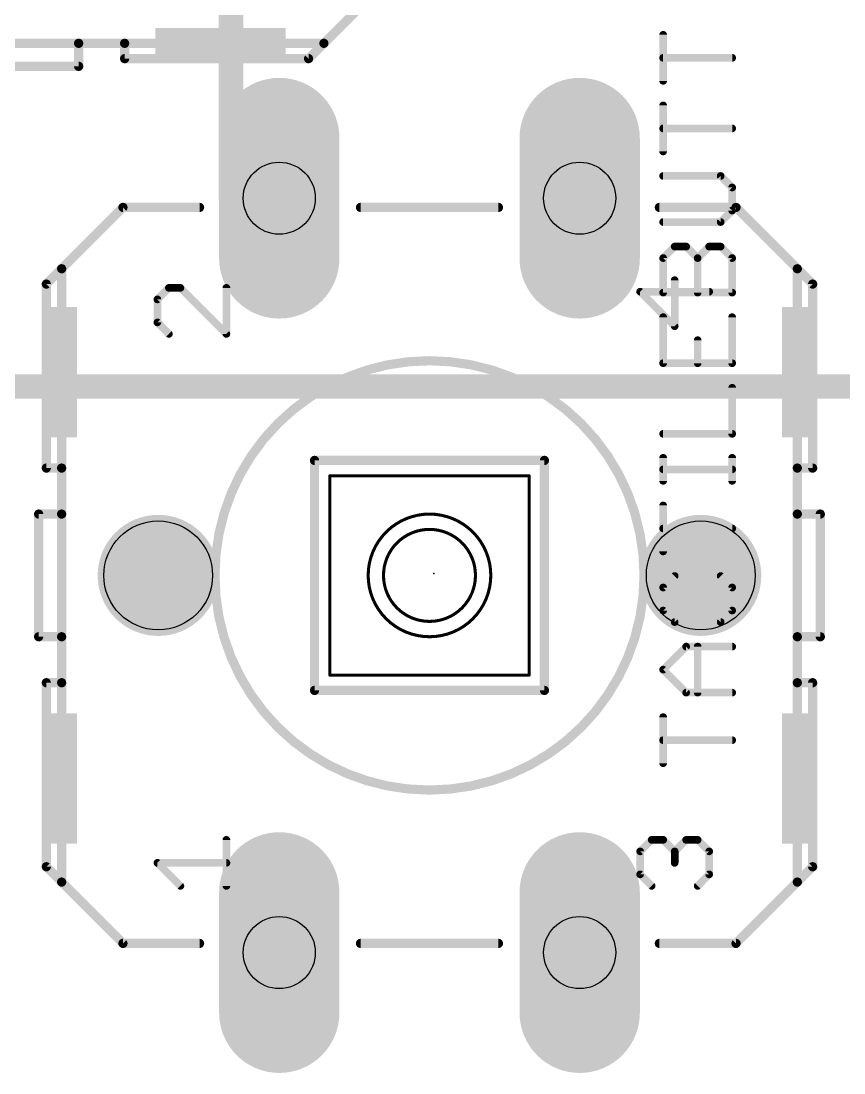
# Model space of a CAD drawing. Extents: x -2 to 110, y -6 to 68.
# Drawn here: x 13.02 to 26.66, y 25.63 to 43.05 of the extents above; entities that cross this region are included whole.
import ezdxf

# ---------------------------------------------------------------- set-up
doc = ezdxf.new("R2010")
doc.units = 0
for name, color, linetype in [('16', 175, 'CONTINUOUS'), ('17', 82, 'CONTINUOUS'), ('20', 190, 'CONTINUOUS'), ('21', 253, 'CONTINUOUS'), ('23', 7, 'CONTINUOUS'), ('27', 253, 'CONTINUOUS'), ('29', 253, 'CONTINUOUS'), ('30', 253, 'CONTINUOUS'), ('44', 253, 'CONTINUOUS')]:
    doc.layers.add(name, color=color, linetype=linetype)

# ---------------------------------------------------------------- blocks, each defined once
blk = doc.blocks.new('RECT')
blk.add_solid([(-0.5, -0.5), (0.5, -0.5), (-0.5, 0.5), (0.5, 0.5)])
blk = doc.blocks.new('LONGP100')
at = {"const_width": 1}
blk.add_lwpolyline([(-0.5, 0), (0.5, 0)], dxfattribs=at)
at = {"const_width": 0.5}
for points in [[(-0.5, 0.25, 1), (-0.5, -0.25)], [(0.5, -0.25, 1), (0.5, 0.25)]]:
    blk.add_lwpolyline(points, format="xyb", dxfattribs=at)

msp = doc.modelspace()

# ---------------------------------------------------------------- linework, layer by layer
at = {"layer": '16', "const_width": 0.4064}
for points in [[(16.5, 40.1184), (16.5, 60)], [(17.3008, 40.1184), (16.5, 40.1184)], [(3.5, 37), (27.5, 37)]]:
    msp.add_lwpolyline(points, dxfattribs=at)
at = {"layer": '16', "const_width": 0.2032}
for points in [[(16.5, 40.22, 1), (16.5, 40.0168)], [(17.3008, 40.0168, 1), (17.3008, 40.22)], [(16.3984, 40.1184, 1), (16.6016, 40.1184)]]:
    msp.add_lwpolyline(points, format="xyb", dxfattribs=at)
at = {"layer": '20'}
for centre in [(15.2942, 33.87), (24.2858, 33.87)]:
    msp.add_circle(centre, 0.9017, dxfattribs=at)
at = {"layer": '21'}
for points, const_width in [([(18.04, 42.684), (19.056, 43.7)], 0.1524), ([(11.944, 42.684), (13.976, 42.684)], 0.1524), ([(13.976, 42.684), (13.976, 42.303)], 0.1524), ([(13.976, 42.684), (14.738, 42.684)], 0.1524), ([(14.738, 42.684), (14.738, 42.43)], 0.1524), ([(14.738, 42.684), (18.04, 42.684)], 0.1524), ([(18.04, 42.684), (17.786, 42.43)], 0.1524), ([(11.944, 42.303), (13.976, 42.303)], 0.1524), ([(17.786, 42.43), (14.738, 42.43)], 0.1524), ([(14.71, 39.966), (13.694, 38.95)], 0.1524), ([(14.71, 39.966), (15.98, 39.966)], 0.1524), ([(18.647, 39.966), (20.933, 39.966)], 0.1524), ([(24.87, 39.966), (23.6, 39.966)], 0.1524), ([(25.886, 38.95), (24.87, 39.966)], 0.1524), ([(13.694, 38.95), (13.44, 38.696)], 0.1524), ([(13.694, 38.95), (13.694, 35.648)], 0.1524), ([(25.886, 35.648), (25.886, 38.95)], 0.1524), ([(25.886, 38.95), (26.14, 38.696)], 0.1524), ([(13.44, 38.696), (13.44, 35.648)], 0.1524), ([(15.4712, 38.6332), (15.2805, 38.4425)], 0.127), ([(15.6619, 38.6332), (15.4712, 38.6332)], 0.127), ([(16.4245, 37.8705), (15.6619, 38.6332)], 0.127), ([(16.4245, 38.6332), (16.4245, 37.8705)], 0.127), ([(23.8535, 37.9975), (23.8535, 38.7602)], 0.127), ([(26.14, 38.696), (26.14, 35.648)], 0.1524), ([(24.4255, 38.5695), (23.2815, 38.5695)], 0.127), ([(23.2815, 38.5695), (23.8535, 37.9975)], 0.127), ([(15.2805, 38.4425), (15.2805, 38.0612)], 0.127), ([(15.2805, 38.0612), (15.4712, 37.8705)], 0.127), ([(13.44, 35.648), (13.694, 35.648)], 0.1524), ([(13.694, 35.648), (13.694, 34.886)], 0.1524), ([(17.885, 31.965), (17.885, 35.775)], 0.1524), ([(21.695, 35.775), (17.885, 35.775)], 0.1524), ([(21.695, 35.775), (21.695, 31.965)], 0.1524), ([(25.886, 34.886), (25.886, 35.648)], 0.1524), ([(25.886, 35.648), (26.14, 35.648)], 0.1524), ([(18.139, 32.219), (18.139, 35.521)], 0.0508), ([(21.441, 35.521), (18.139, 35.521)], 0.0508), ([(21.441, 35.521), (21.441, 32.219)], 0.0508), ([(13.313, 32.854), (13.313, 34.886)], 0.1524), ([(13.313, 34.886), (13.694, 34.886)], 0.1524), ([(13.694, 32.854), (13.694, 34.886)], 0.1524), ([(25.886, 34.886), (26.267, 34.886)], 0.1524), ([(25.886, 32.854), (25.886, 34.886)], 0.1524), ([(26.267, 32.854), (26.267, 34.886)], 0.1524), ([(13.694, 32.854), (13.313, 32.854)], 0.1524), ([(13.694, 32.092), (13.694, 32.854)], 0.1524), ([(26.267, 32.854), (25.886, 32.854)], 0.1524), ([(25.886, 32.092), (25.886, 32.854)], 0.1524), ([(18.139, 32.219), (21.441, 32.219)], 0.0508), ([(13.44, 32.092), (13.694, 32.092)], 0.1524), ([(13.44, 32.092), (13.44, 29.044)], 0.1524), ([(13.694, 28.79), (13.694, 32.092)], 0.1524), ([(25.886, 28.79), (25.886, 32.092)], 0.1524), ([(25.886, 32.092), (26.14, 32.092)], 0.1524), ([(26.14, 32.092), (26.14, 29.044)], 0.1524), ([(17.885, 31.965), (21.695, 31.965)], 0.1524), ([(16.4245, 28.7265), (16.4245, 29.4892)], 0.127), ([(23.2815, 29.2985), (23.4722, 29.4892)], 0.127), ([(23.4722, 29.4892), (23.6629, 29.4892)], 0.127), ([(23.6629, 29.4892), (23.8535, 29.2985)], 0.127), ([(23.8535, 29.2985), (24.0442, 29.4892)], 0.127), ([(24.0442, 29.4892), (24.2348, 29.4892)], 0.127), ([(24.2348, 29.4892), (24.4255, 29.2985)], 0.127), ([(23.2815, 28.9172), (23.2815, 29.2985)], 0.127), ([(23.8535, 29.2985), (23.8535, 29.1078)], 0.127), ([(24.4255, 29.2985), (24.4255, 28.9172)], 0.127), ([(13.694, 28.79), (13.44, 29.044)], 0.1524), ([(15.6619, 28.7265), (15.2805, 29.1078)], 0.127), ([(15.2805, 29.1078), (16.4245, 29.1078)], 0.127), ([(26.14, 29.044), (25.886, 28.79)], 0.1524), ([(23.4722, 28.7265), (23.2815, 28.9172)], 0.127), ([(24.4255, 28.9172), (24.2348, 28.7265)], 0.127), ([(13.694, 28.79), (14.71, 27.774)], 0.1524), ([(24.87, 27.774), (25.886, 28.79)], 0.1524), ([(14.71, 27.774), (15.98, 27.774)], 0.1524), ([(18.647, 27.774), (20.933, 27.774)], 0.1524), ([(23.6, 27.774), (24.87, 27.774)], 0.1524)]:
    msp.add_lwpolyline(points, dxfattribs=dict(at, const_width=const_width))
for points, const_width in [([(14.0141, 42.684, 1), (13.9379, 42.684)], 0.0762), ([(13.976, 42.7221, 1), (13.976, 42.6459)], 0.0762), ([(13.976, 42.6459, 1), (13.976, 42.7221)], 0.0762), ([(14.7761, 42.684, 1), (14.6999, 42.684)], 0.0762), ([(14.738, 42.7221, 1), (14.738, 42.6459)], 0.0762), ([(14.738, 42.6459, 1), (14.738, 42.7221)], 0.0762), ([(18.0131, 42.7109, 1), (18.0669, 42.6571)], 0.0762), ([(18.0669, 42.6571, 1), (18.0131, 42.7109)], 0.0762), ([(18.04, 42.6459, 1), (18.04, 42.7221)], 0.0762), ([(13.976, 42.2649, 1), (13.976, 42.3411)], 0.0762), ([(14.738, 42.4681, 1), (14.738, 42.3919)], 0.0762), ([(14.6999, 42.43, 1), (14.7761, 42.43)], 0.0762), ([(17.7591, 42.4569, 1), (17.8129, 42.4031)], 0.0762), ([(17.786, 42.3919, 1), (17.786, 42.4681)], 0.0762), ([(13.9379, 42.303, 1), (14.0141, 42.303)], 0.0762), ([(14.71, 40.0041, 1), (14.71, 39.9279)], 0.0762), ([(14.7369, 39.9391, 1), (14.6831, 39.9929)], 0.0762), ([(15.98, 39.9279, 1), (15.98, 40.0041)], 0.0762), ([(18.647, 40.0041, 1), (18.647, 39.9279)], 0.0762), ([(20.933, 39.9279, 1), (20.933, 40.0041)], 0.0762), ([(23.6, 40.0041, 1), (23.6, 39.9279)], 0.0762), ([(24.8969, 39.9929, 1), (24.8431, 39.9391)], 0.0762), ([(24.87, 39.9279, 1), (24.87, 40.0041)], 0.0762), ([(13.7321, 38.95, 1), (13.6559, 38.95)], 0.0762), ([(13.6671, 38.9769, 1), (13.7209, 38.9231)], 0.0762), ([(13.7209, 38.9231, 1), (13.6671, 38.9769)], 0.0762), ([(25.9241, 38.95, 1), (25.8479, 38.95)], 0.0762), ([(25.9129, 38.9769, 1), (25.8591, 38.9231)], 0.0762), ([(25.8591, 38.9231, 1), (25.9129, 38.9769)], 0.0762), ([(13.4781, 38.696, 1), (13.4019, 38.696)], 0.0762), ([(13.4131, 38.7229, 1), (13.4669, 38.6691)], 0.0762), ([(15.4712, 38.6649, 1), (15.4712, 38.6014)], 0.0635), ([(15.4936, 38.6107, 1), (15.4487, 38.6556)], 0.0635), ([(15.6843, 38.6556, 1), (15.6394, 38.6107)], 0.0635), ([(15.6619, 38.6014, 1), (15.6619, 38.6649)], 0.0635), ([(16.4563, 38.6332, 1), (16.3928, 38.6332)], 0.0635), ([(23.8853, 38.7602, 1), (23.8218, 38.7602)], 0.0635), ([(26.1781, 38.696, 1), (26.1019, 38.696)], 0.0762), ([(26.1131, 38.6691, 1), (26.1669, 38.7229)], 0.0762), ([(23.2815, 38.6012, 1), (23.2815, 38.5377)], 0.0635), ([(23.304, 38.5919, 1), (23.2591, 38.547)], 0.0635), ([(24.4255, 38.5377, 1), (24.4255, 38.6012)], 0.0635), ([(15.3123, 38.4425, 1), (15.2488, 38.4425)], 0.0635), ([(15.2581, 38.4649, 1), (15.303, 38.42)], 0.0635), ([(15.2488, 38.0612, 1), (15.3123, 38.0612)], 0.0635), ([(15.303, 38.0836, 1), (15.2581, 38.0387)], 0.0635), ([(23.8218, 37.9975, 1), (23.8853, 37.9975)], 0.0635), ([(23.8311, 37.975, 1), (23.876, 38.02)], 0.0635), ([(15.4487, 37.848, 1), (15.4936, 37.893)], 0.0635), ([(16.3928, 37.8705, 1), (16.4563, 37.8705)], 0.0635), ([(16.402, 37.848, 1), (16.447, 37.893)], 0.0635), ([(19.79, 30.314, 1), (19.79, 37.426, 1), (19.79, 30.314)], 0.1524), ([(13.44, 35.6861, 1), (13.44, 35.6099)], 0.0762), ([(13.7321, 35.648, 1), (13.6559, 35.648)], 0.0762), ([(13.694, 35.6099, 1), (13.694, 35.6861)], 0.0762), ([(17.9231, 35.775, 1), (17.8469, 35.775)], 0.0762), ([(17.885, 35.8131, 1), (17.885, 35.7369)], 0.0762), ([(21.7331, 35.775, 1), (21.6569, 35.775)], 0.0762), ([(21.695, 35.7369, 1), (21.695, 35.8131)], 0.0762), ([(25.9241, 35.648, 1), (25.8479, 35.648)], 0.0762), ([(25.886, 35.6861, 1), (25.886, 35.6099)], 0.0762), ([(26.14, 35.6099, 1), (26.14, 35.6861)], 0.0762), ([(13.4019, 35.648, 1), (13.4781, 35.648)], 0.0762), ([(13.6559, 35.648, 1), (13.7321, 35.648)], 0.0762), ([(25.8479, 35.648, 1), (25.9241, 35.648)], 0.0762), ([(26.1019, 35.648, 1), (26.1781, 35.648)], 0.0762), ([(18.1517, 35.521, 1), (18.1263, 35.521)], 0.0254), ([(18.139, 35.5337, 1), (18.139, 35.5083)], 0.0254), ([(21.4537, 35.521, 1), (21.4283, 35.521)], 0.0254), ([(21.441, 35.5083, 1), (21.441, 35.5337)], 0.0254), ([(13.3511, 34.886, 1), (13.2749, 34.886)], 0.0762), ([(13.313, 34.9241, 1), (13.313, 34.8479)], 0.0762), ([(13.7321, 34.886, 1), (13.6559, 34.886)], 0.0762), ([(13.6559, 34.886, 1), (13.7321, 34.886)], 0.0762), ([(13.694, 34.8479, 1), (13.694, 34.9241)], 0.0762), ([(19.79, 32.854, 1), (19.79, 34.886, 1), (19.79, 32.854)], 0.0508), ([(25.886, 34.9241, 1), (25.886, 34.8479)], 0.0762), ([(25.9241, 34.886, 1), (25.8479, 34.886)], 0.0762), ([(25.8479, 34.886, 1), (25.9241, 34.886)], 0.0762), ([(26.3051, 34.886, 1), (26.2289, 34.886)], 0.0762), ([(26.267, 34.8479, 1), (26.267, 34.9241)], 0.0762), ([(19.79, 33.108, 1), (19.79, 34.632, 1), (19.79, 33.108)], 0.0508), ([(13.313, 32.8921, 1), (13.313, 32.8159)], 0.0762), ([(13.2749, 32.854, 1), (13.3511, 32.854)], 0.0762), ([(13.7321, 32.854, 1), (13.6559, 32.854)], 0.0762), ([(13.6559, 32.854, 1), (13.7321, 32.854)], 0.0762), ([(13.694, 32.8159, 1), (13.694, 32.8921)], 0.0762), ([(25.886, 32.8921, 1), (25.886, 32.8159)], 0.0762), ([(25.9241, 32.854, 1), (25.8479, 32.854)], 0.0762), ([(25.8479, 32.854, 1), (25.9241, 32.854)], 0.0762), ([(26.2289, 32.854, 1), (26.3051, 32.854)], 0.0762), ([(26.267, 32.8159, 1), (26.267, 32.8921)], 0.0762), ([(18.139, 32.2317, 1), (18.139, 32.2063)], 0.0254), ([(21.441, 32.2063, 1), (21.441, 32.2317)], 0.0254), ([(13.44, 32.1301, 1), (13.44, 32.0539)], 0.0762), ([(13.4781, 32.092, 1), (13.4019, 32.092)], 0.0762), ([(13.7321, 32.092, 1), (13.6559, 32.092)], 0.0762), ([(13.6559, 32.092, 1), (13.7321, 32.092)], 0.0762), ([(13.694, 32.0539, 1), (13.694, 32.1301)], 0.0762), ([(18.1263, 32.219, 1), (18.1517, 32.219)], 0.0254), ([(21.4283, 32.219, 1), (21.4537, 32.219)], 0.0254), ([(25.9241, 32.092, 1), (25.8479, 32.092)], 0.0762), ([(25.886, 32.1301, 1), (25.886, 32.0539)], 0.0762), ([(25.8479, 32.092, 1), (25.9241, 32.092)], 0.0762), ([(26.1781, 32.092, 1), (26.1019, 32.092)], 0.0762), ([(26.14, 32.0539, 1), (26.14, 32.1301)], 0.0762), ([(17.885, 32.0031, 1), (17.885, 31.9269)], 0.0762), ([(17.8469, 31.965, 1), (17.9231, 31.965)], 0.0762), ([(21.6569, 31.965, 1), (21.7331, 31.965)], 0.0762), ([(21.695, 31.9269, 1), (21.695, 32.0031)], 0.0762), ([(16.4563, 29.4892, 1), (16.3928, 29.4892)], 0.0635), ([(23.4722, 29.5209, 1), (23.4722, 29.4574)], 0.0635), ([(23.4946, 29.4667, 1), (23.4497, 29.5116)], 0.0635), ([(23.6853, 29.5116, 1), (23.6404, 29.4667)], 0.0635), ([(23.6629, 29.4574, 1), (23.6629, 29.5209)], 0.0635), ([(24.0442, 29.5209, 1), (24.0442, 29.4574)], 0.0635), ([(24.0666, 29.4667, 1), (24.0217, 29.5116)], 0.0635), ([(24.2573, 29.5116, 1), (24.2124, 29.4667)], 0.0635), ([(24.2348, 29.4574, 1), (24.2348, 29.5209)], 0.0635), ([(23.3133, 29.2985, 1), (23.2498, 29.2985)], 0.0635), ([(23.2591, 29.3209, 1), (23.304, 29.276)], 0.0635), ([(23.8853, 29.2985, 1), (23.8218, 29.2985)], 0.0635), ([(23.8311, 29.3209, 1), (23.876, 29.276)], 0.0635), ([(23.8311, 29.276, 1), (23.876, 29.3209)], 0.0635), ([(24.4572, 29.2985, 1), (24.3938, 29.2985)], 0.0635), ([(24.403, 29.276, 1), (24.448, 29.3209)], 0.0635), ([(13.4669, 29.0709, 1), (13.4131, 29.0171)], 0.0762), ([(15.2805, 29.1396, 1), (15.2805, 29.0761)], 0.0635), ([(15.303, 29.1303, 1), (15.2581, 29.0854)], 0.0635), ([(16.4245, 29.0761, 1), (16.4245, 29.1396)], 0.0635), ([(23.8218, 29.1078, 1), (23.8853, 29.1078)], 0.0635), ([(26.1669, 29.0171, 1), (26.1131, 29.0709)], 0.0762), ([(13.4019, 29.044, 1), (13.4781, 29.044)], 0.0762), ([(23.304, 28.9396, 1), (23.2591, 28.8947)], 0.0635), ([(23.2498, 28.9172, 1), (23.3133, 28.9172)], 0.0635), ([(24.3938, 28.9172, 1), (24.4572, 28.9172)], 0.0635), ([(24.448, 28.8947, 1), (24.403, 28.9396)], 0.0635), ([(26.1019, 29.044, 1), (26.1781, 29.044)], 0.0762), ([(13.6559, 28.79, 1), (13.7321, 28.79)], 0.0762), ([(13.7209, 28.8169, 1), (13.6671, 28.7631)], 0.0762), ([(13.6671, 28.7631, 1), (13.7209, 28.8169)], 0.0762), ([(15.6394, 28.704, 1), (15.6843, 28.749)], 0.0635), ([(16.3928, 28.7265, 1), (16.4563, 28.7265)], 0.0635), ([(23.4497, 28.704, 1), (23.4946, 28.749)], 0.0635), ([(24.2124, 28.749, 1), (24.2573, 28.704)], 0.0635), ([(25.8479, 28.79, 1), (25.9241, 28.79)], 0.0762), ([(25.8591, 28.8169, 1), (25.9129, 28.7631)], 0.0762), ([(25.9129, 28.7631, 1), (25.8591, 28.8169)], 0.0762), ([(14.71, 27.8121, 1), (14.71, 27.7359)], 0.0762), ([(14.6831, 27.7471, 1), (14.7369, 27.8009)], 0.0762), ([(15.98, 27.7359, 1), (15.98, 27.8121)], 0.0762), ([(18.647, 27.8121, 1), (18.647, 27.7359)], 0.0762), ([(20.933, 27.7359, 1), (20.933, 27.8121)], 0.0762), ([(23.6, 27.8121, 1), (23.6, 27.7359)], 0.0762), ([(24.8431, 27.8009, 1), (24.8969, 27.7471)], 0.0762), ([(24.87, 27.7359, 1), (24.87, 27.8121)], 0.0762)]:
    msp.add_lwpolyline(points, format="xyb", dxfattribs=dict(at, const_width=const_width))
at = {"layer": '23'}
msp.add_point((19.86, 33.9), dxfattribs=at)
at = {"layer": '27', "const_width": 0.127}
for points in [[(23.6625, 42.0627), (23.6625, 42.8253)], [(24.8065, 42.444), (23.6625, 42.444)], [(23.6625, 40.8933), (23.6625, 41.6559)], [(24.8065, 41.2746), (23.6625, 41.2746)], [(24.6158, 40.4865), (23.6625, 40.4865)], [(24.8065, 40.2959), (24.6158, 40.4865)], [(24.8065, 39.9145), (24.8065, 40.2959)], [(24.6158, 39.7239), (24.8065, 39.9145)], [(23.6625, 39.7239), (24.6158, 39.7239)], [(23.6625, 39.1265), (23.8532, 39.3171)], [(23.8532, 39.3171), (24.0439, 39.3171)], [(24.0439, 39.3171), (24.2345, 39.1265)], [(24.2345, 39.1265), (24.4252, 39.3171)], [(24.4252, 39.3171), (24.6158, 39.3171)], [(24.6158, 39.3171), (24.8065, 39.1265)], [(23.6625, 38.5545), (23.6625, 39.1265)], [(24.2345, 38.5545), (24.2345, 39.1265)], [(24.8065, 39.1265), (24.8065, 38.5545)], [(24.8065, 38.5545), (23.6625, 38.5545)], [(23.6625, 38.1477), (23.6625, 37.3851)], [(24.8065, 37.3851), (24.8065, 38.1477)], [(24.2345, 37.3851), (24.2345, 37.7664)], [(23.6625, 37.3851), (24.8065, 37.3851)], [(24.8065, 36.2157), (24.8065, 36.9783)], [(23.6625, 36.2157), (24.8065, 36.2157)], [(23.6625, 35.4361), (23.6625, 35.8174)], [(24.8065, 35.4361), (24.8065, 35.8174)], [(24.8065, 35.6268), (23.6625, 35.6268)], [(23.6625, 34.2667), (23.6625, 35.0293)], [(24.8065, 34.648), (23.6625, 34.648)], [(23.8532, 33.8599), (23.6625, 33.6693)], [(24.8065, 33.6693), (24.6158, 33.8599)], [(23.6625, 33.6693), (23.6625, 33.288)], [(24.8065, 33.288), (24.8065, 33.6693)], [(23.6625, 33.288), (23.8532, 33.0973)], [(24.6158, 33.0973), (24.8065, 33.288)], [(23.8532, 33.0973), (24.6158, 33.0973)], [(23.6625, 32.3092), (24.0439, 32.6905)], [(24.0439, 32.6905), (24.8065, 32.6905)], [(24.2345, 31.9279), (24.2345, 32.6905)], [(24.0439, 31.9279), (23.6625, 32.3092)], [(24.8065, 31.9279), (24.0439, 31.9279)], [(23.6625, 30.7585), (23.6625, 31.5212)], [(24.8065, 31.1398), (23.6625, 31.1398)]]:
    msp.add_lwpolyline(points, dxfattribs=at)
at = {"layer": '27', "const_width": 0.0635}
for points in [[(23.6943, 42.8253, 1), (23.6308, 42.8253)], [(23.6625, 42.4757, 1), (23.6625, 42.4122)], [(24.8065, 42.4122, 1), (24.8065, 42.4757)], [(23.6308, 42.0627, 1), (23.6943, 42.0627)], [(23.6943, 41.6559, 1), (23.6308, 41.6559)], [(23.6625, 41.3063, 1), (23.6625, 41.2428)], [(24.8065, 41.2428, 1), (24.8065, 41.3063)], [(23.6308, 40.8933, 1), (23.6943, 40.8933)], [(23.6625, 40.5183, 1), (23.6625, 40.4548)], [(24.6383, 40.509, 1), (24.5934, 40.4641)], [(24.6158, 40.4548, 1), (24.6158, 40.5183)], [(24.8382, 40.2959, 1), (24.7748, 40.2959)], [(24.784, 40.2734, 1), (24.829, 40.3183)], [(24.7748, 39.9145, 1), (24.8382, 39.9145)], [(24.829, 39.8921, 1), (24.784, 39.937)], [(23.6625, 39.7556, 1), (23.6625, 39.6921)], [(24.5934, 39.7463, 1), (24.6383, 39.7014)], [(24.6158, 39.6921, 1), (24.6158, 39.7556)], [(23.8532, 39.3489, 1), (23.8532, 39.2854)], [(23.8756, 39.2947, 1), (23.8307, 39.3396)], [(24.0663, 39.3396, 1), (24.0214, 39.2947)], [(24.0439, 39.2854, 1), (24.0439, 39.3489)], [(24.4252, 39.3489, 1), (24.4252, 39.2854)], [(24.4476, 39.2947, 1), (24.4027, 39.3396)], [(24.6383, 39.3396, 1), (24.5934, 39.2947)], [(24.6158, 39.2854, 1), (24.6158, 39.3489)], [(23.6943, 39.1265, 1), (23.6308, 39.1265)], [(23.6401, 39.1489, 1), (23.685, 39.104)], [(24.2663, 39.1265, 1), (24.2028, 39.1265)], [(24.2121, 39.1489, 1), (24.257, 39.104)], [(24.2121, 39.104, 1), (24.257, 39.1489)], [(24.8382, 39.1265, 1), (24.7748, 39.1265)], [(24.784, 39.104, 1), (24.829, 39.1489)], [(23.6625, 38.5862, 1), (23.6625, 38.5227)], [(23.6308, 38.5545, 1), (23.6943, 38.5545)], [(24.2028, 38.5545, 1), (24.2663, 38.5545)], [(24.7748, 38.5545, 1), (24.8382, 38.5545)], [(24.8065, 38.5227, 1), (24.8065, 38.5862)], [(23.6943, 38.1477, 1), (23.6308, 38.1477)], [(24.8382, 38.1477, 1), (24.7748, 38.1477)], [(24.2663, 37.7664, 1), (24.2028, 37.7664)], [(23.6625, 37.4168, 1), (23.6625, 37.3533)], [(23.6308, 37.3851, 1), (23.6943, 37.3851)], [(24.2028, 37.3851, 1), (24.2663, 37.3851)], [(24.7748, 37.3851, 1), (24.8382, 37.3851)], [(24.8065, 37.3533, 1), (24.8065, 37.4168)], [(24.8382, 36.9783, 1), (24.7748, 36.9783)], [(23.6625, 36.2474, 1), (23.6625, 36.1839)], [(24.7748, 36.2157, 1), (24.8382, 36.2157)], [(24.8065, 36.1839, 1), (24.8065, 36.2474)], [(23.6943, 35.8174, 1), (23.6308, 35.8174)], [(24.8382, 35.8174, 1), (24.7748, 35.8174)], [(23.6625, 35.6585, 1), (23.6625, 35.595)], [(24.8065, 35.595, 1), (24.8065, 35.6585)], [(23.6308, 35.4361, 1), (23.6943, 35.4361)], [(24.7748, 35.4361, 1), (24.8382, 35.4361)], [(23.6943, 35.0293, 1), (23.6308, 35.0293)], [(23.6625, 34.6798, 1), (23.6625, 34.6163)], [(24.8065, 34.6163, 1), (24.8065, 34.6798)], [(23.6308, 34.2667, 1), (23.6943, 34.2667)], [(23.8756, 33.8375, 1), (23.8307, 33.8824)], [(24.6383, 33.8824, 1), (24.5934, 33.8375)], [(23.6943, 33.6693, 1), (23.6308, 33.6693)], [(23.6401, 33.6917, 1), (23.685, 33.6468)], [(24.8382, 33.6693, 1), (24.7748, 33.6693)], [(24.784, 33.6468, 1), (24.829, 33.6917)], [(23.685, 33.3104, 1), (23.6401, 33.2655)], [(23.6308, 33.288, 1), (23.6943, 33.288)], [(24.7748, 33.288, 1), (24.8382, 33.288)], [(24.829, 33.2655, 1), (24.784, 33.3104)], [(23.8532, 33.129, 1), (23.8532, 33.0655)], [(23.8307, 33.0748, 1), (23.8756, 33.1197)], [(24.5934, 33.1197, 1), (24.6383, 33.0748)], [(24.6158, 33.0655, 1), (24.6158, 33.129)], [(24.0439, 32.7223, 1), (24.0439, 32.6588)], [(24.0663, 32.6681, 1), (24.0214, 32.713)], [(24.2663, 32.6905, 1), (24.2028, 32.6905)], [(24.8065, 32.6588, 1), (24.8065, 32.7223)], [(23.685, 32.3317, 1), (23.6401, 32.2868)], [(23.6401, 32.3317, 1), (23.685, 32.2868)], [(24.0439, 31.9596, 1), (24.0439, 31.8961)], [(24.0214, 31.9054, 1), (24.0663, 31.9503)], [(24.2028, 31.9279, 1), (24.2663, 31.9279)], [(24.8065, 31.8961, 1), (24.8065, 31.9596)], [(23.6943, 31.5212, 1), (23.6308, 31.5212)], [(23.6625, 31.1716, 1), (23.6625, 31.1081)], [(24.8065, 31.1081, 1), (24.8065, 31.1716)], [(23.6308, 30.7585, 1), (23.6943, 30.7585)]]:
    msp.add_lwpolyline(points, format="xyb", dxfattribs=at)
at = {"layer": '29', "const_width": 1.0033}
for points in [[(15.2942, 33.3684, 1), (15.2942, 34.3717, 1), (15.2942, 33.3684)], [(24.2858, 33.3684, 1), (24.2858, 34.3717, 1), (24.2858, 33.3684)]]:
    msp.add_lwpolyline(points, format="xyb", dxfattribs=at)
at = {"layer": '30', "const_width": 1.0033}
for points in [[(15.2942, 33.3684, 1), (15.2942, 34.3717, 1), (15.2942, 33.3684)], [(24.2858, 33.3684, 1), (24.2858, 34.3717, 1), (24.2858, 33.3684)]]:
    msp.add_lwpolyline(points, format="xyb", dxfattribs=at)
at = {"layer": '44'}
for centre in [(17.3008, 40.1184), (22.2792, 40.1184), (17.3008, 27.6216), (22.2792, 27.6216)]:
    msp.add_circle(centre, 0.5969, dxfattribs=at)

# ---------------------------------------------------------------- block references
at = {"layer": '17', "xscale": 1.7907, "yscale": 1.7907, "rotation": 90}
for p in [(17.3008, 40.1184), (17.3008, 40.1184), (22.2792, 40.1184), (22.2792, 40.1184), (17.3008, 27.6216), (17.3008, 27.6216), (22.2792, 27.6216), (22.2792, 27.6216)]:
    msp.add_blockref('LONGP100', p, dxfattribs=at)
at = {"layer": '21', "xscale": 2.159, "yscale": 0.508}
msp.add_blockref('RECT', (16.3255, 42.684), dxfattribs=at)
at = {"layer": '21', "xscale": 2.159, "yscale": 0.508, "rotation": 90}
for p in [(13.694, 37.2355), (25.886, 37.2355), (13.694, 30.5045), (25.886, 30.5045)]:
    msp.add_blockref('RECT', p, dxfattribs=at)
at = {"layer": '29', "xscale": 1.9939, "yscale": 1.9939, "rotation": 90}
for p in [(17.3008, 40.1184), (22.2792, 40.1184), (17.3008, 27.6216), (22.2792, 27.6216)]:
    msp.add_blockref('LONGP100', p, dxfattribs=at)
at = {"layer": '30', "xscale": 1.9939, "yscale": 1.9939, "rotation": 90}
for p in [(17.3008, 40.1184), (22.2792, 40.1184), (17.3008, 27.6216), (22.2792, 27.6216)]:
    msp.add_blockref('LONGP100', p, dxfattribs=at)

doc.saveas('drawing.dxf')
